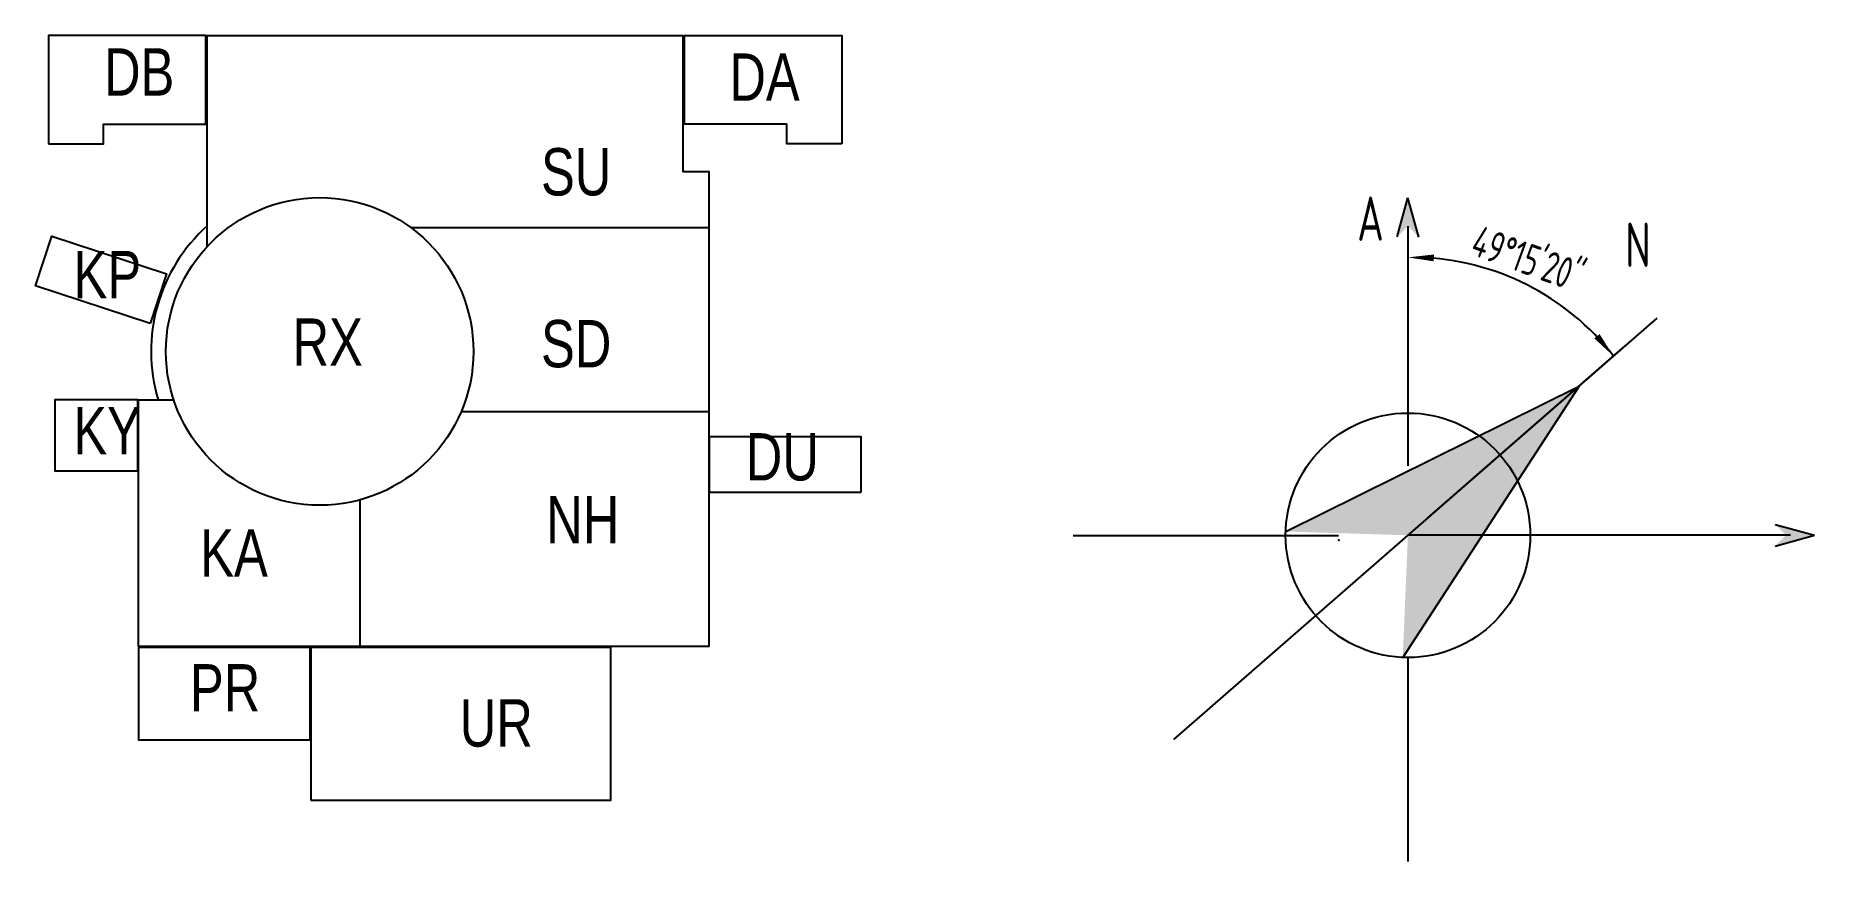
# Model space of a CAD drawing. Header units: millimetres. Extents: x -961 to 5054, y -1724 to 1068.
import ezdxf

# ---------------------------------------------------------------- set-up
doc = ezdxf.new("R2010")
doc.units = ezdxf.units.MM
doc.header["$LTSCALE"] = 1000
for name, color, linetype in [('DIM', 3, 'Continuous'), ('土建', 4, 'Continuous'), ('指北针', 3, 'Continuous')]:
    doc.layers.add(name, color=color, linetype=linetype)
doc.styles.add('TSSD_Dimension', font='Tssdeng.shx', dxfattribs={"width": 0.7, "bigfont": 'hztxt.shx'})

# ---------------------------------------------------------------- blocks, each defined once
blk = doc.blocks.new('_ClosedBlank')
at = {"color": 0}
blk.add_lwpolyline([(0, 0, 0, 0.658, 0), (-2.5, 0, 0.658, 0.658, 0)], format="xyseb", dxfattribs=at)

msp = doc.modelspace()

# ---------------------------------------------------------------- linework, layer by layer
at = {"layer": 'DIM'}
msp.add_arc((3695.5, -541.1), 858.6, 37.70894, 88.71438, dxfattribs=at)
at = {"layer": '土建', "color": 3, "linetype": 'ByBlock'}
for p, q in [((3679.8, 423.4), (3679.8, -387.1)), ((2888.2, -1311.6), (4522.8, 113)), ((3745.8, -564.2), (4414.5, 18.7)), ((2547.7, -621.8), (3445.1, -621.8)), ((4973.1, -621.4), (3679.8, -621.7)), ((3679.8, -1035.2), (3679.8, -1724.4))]:
    msp.add_line(p, q, dxfattribs=at)
at = {"layer": '土建', "color": 0, "linetype": 'ByBlock'}
for p, q in [((1316, 418.4), (308.8, 418.4)), ((1316, -204), (478.3, -204)), ((137, -998), (137, -501.6))]:
    msp.add_line(p, q, dxfattribs=at)
for points in [[(-917.2, 702), (-731.2, 702), (-731.2, 768), (-385.2, 768), (-385.2, 1068), (-917.2, 1068), (-917.2, 702)], [(-380, 355), (-380, 1068), (1228, 1068), (1228, 608), (1316, 608), (1316, -998), (-612.2, -998), (-612.2, -164), (-493.5, -164)], [(1765.2, 702), (1579.2, 702), (1579.2, 768), (1233.2, 768), (1233.2, 1068), (1765.2, 1068), (1765.2, 702)], [(-612.2, -1001), (-612.2, -1313), (-32.2, -1313), (-32.2, -1001), (-612.2, -1001)]]:
    msp.add_lwpolyline(points, dxfattribs=at)
for points in [[(-573.6, 95), (-960.6, 222.1), (-905.9, 389.4), (-518.1, 262)], [(-615.2, -164), (-895.2, -164), (-895.2, -404), (-615.2, -404)], [(1830.3, -477.5), (1318.3, -477.5), (1318.3, -287.5), (1830.3, -287.5)], [(-30, -1517), (984, -1517), (984, -1001), (-30, -1001)]]:
    msp.add_lwpolyline(points, close=True, dxfattribs=at)
at = {"layer": '土建', "color": 3, "linetype": 'ByBlock'}
msp.add_lwpolyline([(3266.5, -608.8), (4258.6, -117.2), (3662.2, -1034.8)], dxfattribs=at)
at = {"layer": '土建', "color": 0, "linetype": 'ByBlock'}
msp.add_circle((0, 0), 520, dxfattribs=at)
at = {"layer": '土建', "color": 3, "linetype": 'ByBlock'}
msp.add_circle((3679.8, -621.7), 413.5, dxfattribs=at)
at = {"layer": '土建', "color": 0, "linetype": 'ByBlock'}
msp.add_arc((0, 0), 570, 131.81448, 196.72146, dxfattribs=at)
at = {"layer": '土建', "color": 3, "linetype": 'ByBlock'}
msp.add_point((3445.7, -638.2), dxfattribs=at)
msp.add_point((3445.7, -638.2), dxfattribs=at)
for points in [[(3679.8, -621.7), (3266.5, -608.8), (4258.6, -117.2)], [(3662.2, -1034.8), (4258.6, -117.2), (3679.8, -621.7)]]:
    msp.add_solid(points, dxfattribs=at)
at = {"layer": '指北针'}
for p, q in [((3643.2, 387), (3679.8, 519.4)), ((3716.3, 386.9), (3679.8, 519.4)), ((4921.8, -584.9), (5054.2, -621.4)), ((4921.7, -657.9), (5054.2, -621.4))]:
    msp.add_line(p, q, dxfattribs=at)
for points in [[(3679.8, 423.5), (3643.2, 387), (3679.8, 519.4)], [(3716.3, 386.9), (3679.8, 519.4), (3679.8, 423.5)], [(4958.3, -621.4), (4921.8, -584.9), (5054.2, -621.4)], [(4921.7, -657.9), (5054.2, -621.4), (4958.3, -621.4)]]:
    msp.add_solid(points, dxfattribs=at)

# ---------------------------------------------------------------- block references
at = {"layer": 'DIM', "xscale": 35, "yscale": 35, "zscale": 35}
for p, rotation in [((3679.8, 317.9), 178.9328260940947), ((4374.8, -15.9), 309.6818684358205)]:
    msp.add_blockref('_ClosedBlank', p, dxfattribs=dict(at, rotation=rotation))

# ---------------------------------------------------------------- texts
at = {"color": 0, "linetype": 'ByBlock', "width": 0.8}
for s, p in [('DB', (-729.2, 864.9)), ('DA', (1385.3, 847.6)), ('SU', (748.5, 527.5)), ('KP', (-832, 179.9)), ('RX', (-91.7, -48.5)), ('SD', (748.5, -53.7)), ('KY', (-832.9, -347.6)), ('DU', (1440.6, -436.3)), ('NH', (766, -649.3)), ('KA', (-403.8, -761.2)), ('PR', (-438.6, -1217.4)), ('UR', (473.6, -1336.1))]:
    msp.add_text(s, height=160, dxfattribs=at).set_placement(p)
at = {"layer": 'DIM', "color": 7, "insert": (4086.4, 312.6), "char_height": 105, "attachment_point": 5, "rotation": 340.03709, "style": 'TSSD_Dimension'}
msp.add_mtext('\\A1;49°15\'20"', dxfattribs=at)
at = {"layer": '指北针', "style": 'TSSD_Dimension', "width": 0.7}
for s, p in [('A', (3508.2, 374.1)), ('N', (4414.5, 285.3))]:
    msp.add_text(s, height=150, dxfattribs=at).set_placement(p)

doc.saveas('drawing.dxf')
